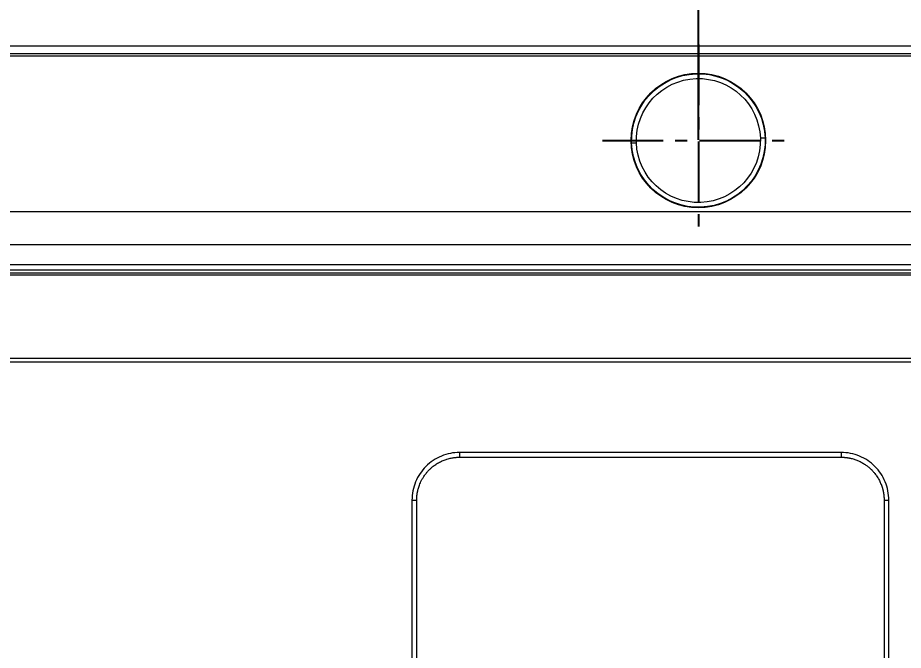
# Model space of a CAD drawing. Header units: millimetres. Extents: x 2433 to 4809, y -10272 to -6912.
# Drawn here: x 3305.6 to 3398.5, y -9139.2 to -9072.8 of the extents above; entities that cross this region are included whole.
import ezdxf

# ---------------------------------------------------------------- set-up
doc = ezdxf.new("R2010")
doc.units = ezdxf.units.MM
doc.linetypes.add('CENTERX2', pattern=[101.6, 63.5, -12.7, 12.7, -12.7])
doc.layers.add('CENTER', color=1, linetype='CENTERX2')
doc.layers.add('DIM', color=3, linetype='Continuous', lineweight=13)
doc.styles.add('ARIAL', font='arial.ttf')
doc.dimstyles.get("Standard").update_dxf_attribs({"dimtxt": 15, "dimasz": 15, "dimexe": 0.18, "dimexo": 0.0625, "dimgap": 4, "dimtad": 0, "dimtih": 1, "dimtoh": 1, "dimdec": 1, "dimdsep": 46, "dimtxsty": 'ARIAL', "dimcen": 0, "dimclrd": 3, "dimclre": 3, "dimclrt": 3, "dimadec": 0, "dimazin": 0, "dimtfac": 1, "dimtdec": 1, "dimtofl": 0, "dimtmove": 0, "dimatfit": 3, "dimfxl": 1, "dimtolj": 1, "dimtzin": 0, "dimarcsym": 0})

# ---------------------------------------------------------------- blocks, each defined once
blk = doc.blocks.new('*D43')
at = {"layer": 'Defpoints', "color": 0, "transparency": 16777216}
for p in [(3193.999, -7897.186), (3599.118, -9941.356), (3679.627, -9941.356)]:
    blk.add_point(p, dxfattribs=at)
at = {"layer": 'DIM', "color": 3, "lineweight": -2, "transparency": 16777216}
for p, q in [((3194.062, -7897.186), (3679.807, -7897.186)), ((3679.627, -7915.186), (3679.627, -8902.472)), ((3679.627, -9923.356), (3679.627, -8936.071)), ((3599.18, -9941.356), (3679.807, -9941.356))]:
    blk.add_line(p, q, dxfattribs=at)
at = {"layer": 'DIM', "color": 3, "transparency": 16777216}
for points in [[(3676.627, -7915.186), (3682.627, -7915.186), (3679.627, -7897.186)], [(3676.627, -9923.356), (3682.627, -9923.356), (3679.627, -9941.356)]]:
    blk.add_solid(points, dxfattribs=at)
at = {"layer": 'DIM', "color": 3, "transparency": 16777216, "insert": (3679.627, -8919.271), "char_height": 18, "attachment_point": 5, "style": 'ARIAL'}
blk.add_mtext('\\A1;(2280)', dxfattribs=at)
blk = doc.blocks.new('*D44')
at = {"layer": 'Defpoints', "color": 0, "transparency": 16777216}
for p in [(3451.286, -8931.158), (2936.713, -9089.75), (3451.286, -9089.75)]:
    blk.add_point(p, dxfattribs=at)
at = {"layer": 'DIM', "color": 3, "lineweight": -2, "transparency": 16777216}
for p, q in [((2936.713, -9089.688), (2936.713, -8930.978)), ((2954.713, -8931.158), (3119.869, -8931.158)), ((3433.286, -8931.158), (3169.565, -8931.158)), ((3451.286, -9089.688), (3451.286, -8930.978))]:
    blk.add_line(p, q, dxfattribs=at)
at = {"layer": 'DIM', "color": 3, "transparency": 16777216}
for points in [[(2954.713, -8928.158), (2954.713, -8934.158), (2936.713, -8931.158)], [(3433.286, -8928.158), (3433.286, -8934.158), (3451.286, -8931.158)]]:
    blk.add_solid(points, dxfattribs=at)
at = {"layer": 'DIM', "color": 3, "transparency": 16777216, "insert": (3144.717, -8931.158), "char_height": 18, "attachment_point": 5, "style": 'ARIAL'}
blk.add_mtext('\\A1;514', dxfattribs=at)
blk = doc.blocks.new('*D46')
at = {"layer": 'Defpoints', "color": 0, "transparency": 16777216}
for p in [(3376.999, -8987.493), (3010.999, -9085.717), (3376.999, -9085.717)]:
    blk.add_point(p, dxfattribs=at)
at = {"layer": 'DIM', "color": 3, "lineweight": -2, "transparency": 16777216}
for p, q in [((3010.999, -9085.655), (3010.999, -8987.313)), ((3376.999, -9085.655), (3376.999, -8987.313)), ((3028.999, -8987.493), (3118.756, -8987.493)), ((3358.999, -8987.493), (3168.5, -8987.493))]:
    blk.add_line(p, q, dxfattribs=at)
at = {"layer": 'DIM', "color": 3, "transparency": 16777216}
for points in [[(3028.999, -8984.493), (3028.999, -8990.493), (3010.999, -8987.493)], [(3358.999, -8984.493), (3358.999, -8990.493), (3376.999, -8987.493)]]:
    blk.add_solid(points, dxfattribs=at)
at = {"layer": 'DIM', "color": 3, "transparency": 16777216, "insert": (3143.628, -8987.493), "char_height": 18, "attachment_point": 5, "style": 'ARIAL'}
blk.add_mtext('\\A1;366', dxfattribs=at)

msp = doc.modelspace()

# ---------------------------------------------------------------- linework, layer by layer
at = {"linetype": 'Continuous', "lineweight": 13}
for p, q in [((3426.199, -9075.818), (2962.199, -9075.818)), ((3432.194, -9076.874), (3204.994, -9076.874)), ((3383.995, -9085.458), (3383.495, -9085.476)), ((3370.004, -9085.976), (3370.504, -9085.958)), ((3211.393, -9093.164), (3432.194, -9093.164)), ((3432.195, -9096.663), (3211.398, -9096.663)), ((2947.992, -9099.279), (3440.007, -9099.279)), ((2949.124, -9099.599), (3438.875, -9099.599)), ((2949.124, -9099.814), (3438.875, -9099.814)), ((2957.832, -9108.522), (3430.167, -9108.522)), ((3430.167, -9108.952), (2957.832, -9108.952)), ((3351.968, -9118.922), (3391.968, -9118.922)), ((3347.468, -9198.946), (3347.468, -9123.415)), ((3396.468, -9123.415), (3396.468, -9198.946))]:
    msp.add_line(p, q, dxfattribs=at)
at = {"linetype": 'Continuous', "lineweight": 18}
for p, q in [((2962.199, -9076.604), (3426.199, -9076.604)), ((2947.992, -9098.707), (3440.007, -9098.707)), ((3391.968, -9118.423), (3351.968, -9118.423))]:
    msp.add_line(p, q, dxfattribs=at)
at = {"linetype": 'Continuous', "lineweight": 18, "extrusion": (0, 0, -1)}
for radius, start, end in [(7, 357.87841, 177.87841), (7.05, 270, 90), (7.05, 90, 270), (7, 177.87841, 357.87841)]:
    msp.add_arc((-3376.999, -9085.717), radius, start, end, dxfattribs=at)
at = {"linetype": 'Continuous', "lineweight": 13, "extrusion": (0, 0, -1)}
for start, end in [(357.87841, 177.87841), (177.87841, 357.87841)]:
    msp.add_arc((-3376.999, -9085.717), 6.5, start, end, dxfattribs=at)
at = {"linetype": 'Continuous', "lineweight": 18}
for points in [[(3351.968, -9118.423), (3351.314, -9118.423), (3350.008, -9118.694), (3348.339, -9119.792), (3347.24, -9121.456), (3346.968, -9122.763), (3346.968, -9123.423)], [(3396.968, -9123.423), (3396.968, -9122.769), (3396.698, -9121.463), (3395.599, -9119.794), (3393.935, -9118.695), (3392.628, -9118.423), (3391.968, -9118.423)]]:
    msp.add_open_spline(points, degree=3, dxfattribs=at)
for points, knots in [([(3347.468, -9123.415), (3347.468, -9123.403), (3347.468, -9123.381), (3347.469, -9123.348), (3347.469, -9123.314), (3347.47, -9123.281), (3347.471, -9123.247), (3347.473, -9123.214), (3347.474, -9123.18), (3347.476, -9123.147), (3347.478, -9123.114), (3347.481, -9123.08), (3347.483, -9123.047), (3347.486, -9123.014), (3347.489, -9122.981), (3347.493, -9122.948), (3347.496, -9122.915), (3347.5, -9122.882), (3347.504, -9122.849), (3347.508, -9122.816), (3347.513, -9122.783), (3347.518, -9122.75), (3347.523, -9122.717), (3347.528, -9122.684), (3347.533, -9122.651), (3347.539, -9122.619), (3347.545, -9122.586), (3347.555, -9122.536), (3347.571, -9122.455), (3347.601, -9122.327), (3347.646, -9122.158), (3347.712, -9121.949), (3347.8, -9121.715), (3347.912, -9121.463), (3348.048, -9121.202), (3348.225, -9120.913), (3348.424, -9120.639), (3348.616, -9120.414), (3348.769, -9120.254), (3348.927, -9120.1), (3349.15, -9119.906), (3349.406, -9119.717), (3349.655, -9119.559), (3349.853, -9119.447), (3350.048, -9119.35), (3350.241, -9119.265), (3350.438, -9119.189), (3350.645, -9119.12), (3350.862, -9119.059), (3351.077, -9119.01), (3351.278, -9118.974), (3351.454, -9118.951), (3351.604, -9118.936), (3351.731, -9118.928), (3351.832, -9118.924), (3351.908, -9118.923), (3351.951, -9118.922), (3351.968, -9118.922)], [0, 0, 0, 0, 0.004747, 0.009491, 0.014233, 0.018972, 0.023708, 0.028442, 0.033174, 0.037904, 0.042632, 0.047357, 0.05208, 0.056802, 0.061521, 0.066238, 0.070954, 0.075667, 0.080379, 0.085089, 0.089798, 0.094504, 0.099209, 0.103913, 0.108615, 0.113315, 0.118014, 0.122711, 0.134885, 0.153369, 0.178156, 0.209237, 0.246603, 0.284434, 0.326109, 0.371612, 0.428241, 0.470047, 0.497067, 0.521976, 0.563871, 0.622818, 0.656702, 0.689009, 0.719729, 0.748851, 0.778592, 0.809469, 0.841475, 0.874606, 0.90317, 0.928179, 0.949636, 0.967545, 0.981908, 0.992727, 1, 1, 1, 1]), ([(3391.968, -9118.922), (3391.979, -9118.922), (3392.002, -9118.922), (3392.035, -9118.923), (3392.069, -9118.924), (3392.102, -9118.924), (3392.136, -9118.926), (3392.169, -9118.927), (3392.203, -9118.929), (3392.236, -9118.93), (3392.27, -9118.933), (3392.303, -9118.935), (3392.336, -9118.938), (3392.37, -9118.941), (3392.403, -9118.944), (3392.436, -9118.947), (3392.47, -9118.951), (3392.503, -9118.954), (3392.536, -9118.959), (3392.569, -9118.963), (3392.602, -9118.968), (3392.635, -9118.972), (3392.668, -9118.977), (3392.701, -9118.983), (3392.734, -9118.988), (3392.767, -9118.994), (3392.8, -9119), (3392.887, -9119.017), (3393.028, -9119.047), (3393.222, -9119.099), (3393.414, -9119.159), (3393.662, -9119.25), (3393.971, -9119.386), (3394.317, -9119.577), (3394.621, -9119.781), (3394.855, -9119.965), (3395.02, -9120.112), (3395.126, -9120.214), (3395.221, -9120.309), (3395.348, -9120.445), (3395.535, -9120.668), (3395.716, -9120.921), (3395.867, -9121.167), (3395.974, -9121.366), (3396.066, -9121.555), (3396.122, -9121.687), (3396.152, -9121.762), (3396.162, -9121.786), (3396.171, -9121.811), (3396.181, -9121.837), (3396.191, -9121.863), (3396.201, -9121.891), (3396.211, -9121.919), (3396.221, -9121.949), (3396.232, -9121.979), (3396.242, -9122.011), (3396.253, -9122.043), (3396.263, -9122.076), (3396.274, -9122.111), (3396.285, -9122.146), (3396.295, -9122.182), (3396.306, -9122.22), (3396.316, -9122.258), (3396.327, -9122.297), (3396.337, -9122.337), (3396.347, -9122.379), (3396.357, -9122.421), (3396.366, -9122.464), (3396.376, -9122.508), (3396.385, -9122.554), (3396.394, -9122.6), (3396.402, -9122.647), (3396.411, -9122.696), (3396.418, -9122.745), (3396.426, -9122.795), (3396.433, -9122.847), (3396.439, -9122.899), (3396.445, -9122.952), (3396.45, -9123.007), (3396.455, -9123.062), (3396.459, -9123.119), (3396.462, -9123.176), (3396.465, -9123.234), (3396.467, -9123.293), (3396.468, -9123.354), (3396.468, -9123.394), (3396.468, -9123.415)], [0, 0, 0, 0, 0.004757, 0.009511, 0.014264, 0.019015, 0.023765, 0.028512, 0.033259, 0.038004, 0.042747, 0.047489, 0.05223, 0.056969, 0.061707, 0.066444, 0.07118, 0.075915, 0.080649, 0.085382, 0.090113, 0.094844, 0.099574, 0.104303, 0.109031, 0.113759, 0.118486, 0.123211, 0.151374, 0.179744, 0.208323, 0.237109, 0.291908, 0.351445, 0.404814, 0.447062, 0.478231, 0.49834, 0.509473, 0.535682, 0.576987, 0.633435, 0.667535, 0.69947, 0.72923, 0.756808, 0.760299, 0.763924, 0.767682, 0.771572, 0.775596, 0.779753, 0.784043, 0.788465, 0.793021, 0.797709, 0.802531, 0.807485, 0.812572, 0.817792, 0.823144, 0.82863, 0.834247, 0.839998, 0.845881, 0.851897, 0.858045, 0.864325, 0.870738, 0.877284, 0.883961, 0.890771, 0.897713, 0.904787, 0.911994, 0.919332, 0.926803, 0.934406, 0.942142, 0.950009, 0.958009, 0.966142, 0.974407, 0.982805, 0.991336, 1, 1, 1, 1])]:
    msp.add_open_spline(points, degree=3, knots=knots, dxfattribs=at)
at = {"linetype": 'Continuous', "lineweight": 13}
for points, knots in [([(3351.968, -9118.423), (3351.968, -9118.423), (3351.968, -9118.426), (3351.968, -9118.439), (3351.968, -9118.449), (3351.968, -9118.474), (3351.968, -9118.489), (3351.968, -9118.526), (3351.968, -9118.546), (3351.968, -9118.593), (3351.968, -9118.618), (3351.968, -9118.672), (3351.968, -9118.701), (3351.968, -9118.762), (3351.968, -9118.793), (3351.968, -9118.857), (3351.968, -9118.89), (3351.968, -9118.922)], [0, 0, 0, 0, 0.125, 0.125, 0.25, 0.25, 0.375, 0.375, 0.5, 0.5, 0.625, 0.625, 0.75, 0.75, 0.875, 0.875, 1, 1, 1, 1]), ([(3391.968, -9118.423), (3391.968, -9118.423), (3391.968, -9118.445), (3391.968, -9118.559), (3391.968, -9118.737), (3391.968, -9118.864), (3391.968, -9118.922)], [0, 0, 0, 0, 0.250301, 0.500614, 0.750926, 1, 1, 1, 1]), ([(3346.968, -9123.423), (3346.968, -9123.422), (3346.989, -9123.42), (3347.104, -9123.417), (3347.282, -9123.415), (3347.409, -9123.415), (3347.468, -9123.415)], [0, 0, 0, 0, 0.25031, 0.500619, 0.750929, 1, 1, 1, 1]), ([(3396.468, -9123.415), (3396.527, -9123.415), (3396.654, -9123.415), (3396.832, -9123.417), (3396.947, -9123.42), (3396.968, -9123.422), (3396.968, -9123.423)], [0, 0, 0, 0, 0.249074, 0.499386, 0.749699, 1, 1, 1, 1])]:
    msp.add_open_spline(points, degree=3, knots=knots, dxfattribs=at)
at = {"linetype": 'Continuous', "lineweight": 18}
for points in [[(3346.968, -9123.423), (3346.968, -9149.088), (3346.968, -9174.461), (3346.968, -9199.087)], [(3396.968, -9199.087), (3396.968, -9174.461), (3396.968, -9149.088), (3396.968, -9123.423)]]:
    msp.add_rational_spline(points, [1, 0.993999126829, 0.993999126829, 1], degree=3, dxfattribs=at)
at = {"layer": 'CENTER', "ltscale": 0.1}
for p, q in [((3376.999, -9075.667), (3376.999, -9095.767)), ((3366.949, -9085.717), (3387.049, -9085.717))]:
    msp.add_line(p, q, dxfattribs=at)

# ---------------------------------------------------------------- dimensions: what is measured, and where the dimension line sits
at = {"layer": 'DIM', "color": 3}
dim = msp.add_linear_dim(base=(3679.627, -9941.356), p1=(3193.999, -7897.186), p2=(3599.118, -9941.356), angle=90, text='(2280)', dimstyle='Standard', override={"dimtxt": 18, "dimasz": 18, "dimgap": 5}, dxfattribs=at)
dim.commit()
dim.dimension.update_dxf_attribs({"geometry": '*D43', "text_midpoint": (3679.627, -8919.271)})
dim = msp.add_linear_dim(base=(3451.286, -8931.158), p1=(2936.713, -9089.75), p2=(3451.286, -9089.75), text='514', dimstyle='Standard', override={"dimtxt": 18, "dimasz": 18, "dimgap": 5}, dxfattribs=at)
dim.commit()
dim.dimension.update_dxf_attribs({"geometry": '*D44', "text_midpoint": (3144.717, -8931.158), "dimtype": 160})
dim = msp.add_linear_dim(base=(3376.999, -8987.493), p1=(3010.999, -9085.717), p2=(3376.999, -9085.717), dimstyle='Standard', override={"dimtxt": 18, "dimasz": 18, "dimgap": 5}, dxfattribs=at)
dim.commit()
dim.dimension.update_dxf_attribs({"geometry": '*D46', "text_midpoint": (3143.628, -8987.493), "dimtype": 160})

doc.saveas('drawing.dxf')
